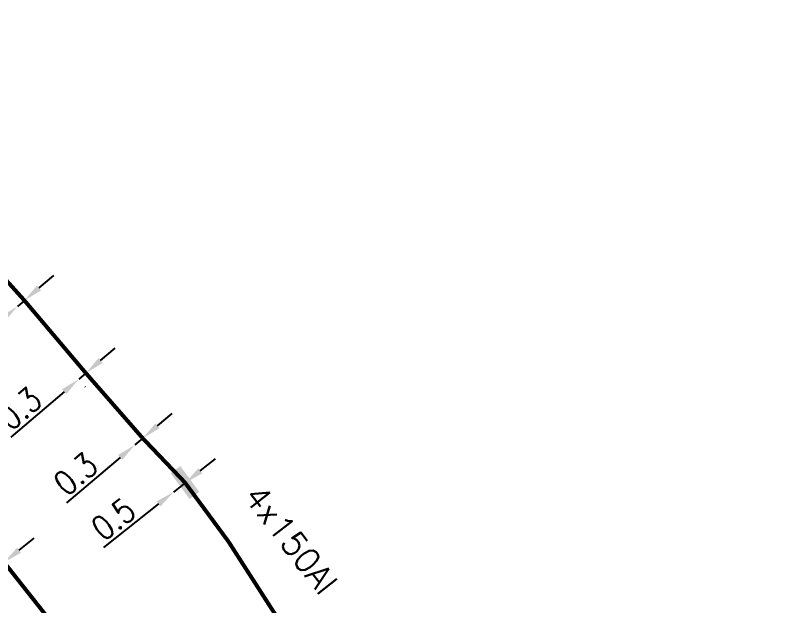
# Model space of a CAD drawing. Header units: millimetres. Extents: x 80000 to 81010, y 144000 to 145002.
# Drawn here: x 80175.08 to 80223.42, y 144895.87 to 144932.66 of the extents above; entities that cross this region are included whole.
import ezdxf
from ezdxf.enums import TextEntityAlignment as Align

# ---------------------------------------------------------------- set-up
doc = ezdxf.new("R2010")
doc.units = ezdxf.units.MM
doc.header["$PDMODE"] = 34
doc.linetypes.add('B_ST_AL', pattern=[2000, 1000, 1000])
doc.layers.get('0').update_dxf_attribs({"linetype": 'CONTINUOUS'})
doc.layers.get('Defpoints').update_dxf_attribs({"linetype": 'CONTINUOUS'})
doc.layers.add('B_100', color=3, linetype='CONTINUOUS')
doc.layers.add('B_300', color=7, linetype='CONTINUOUS')
doc.styles.add('M_ROMANS', font='ROMANS.shx', dxfattribs={"width": 0.75})
doc.styles.get("Standard").update_dxf_attribs({"font": 'romans.shx', "width": 0.85})
doc.dimstyles.get("Standard").update_dxf_attribs({"dimtxt": 1.5, "dimasz": 1.2, "dimexe": 0.625, "dimexo": 0.625, "dimgap": 0.25, "dimtad": 1, "dimdec": 1, "dimzin": 0, "dimdsep": 46, "dimtxsty": 'Standard', "dimcen": -0.5, "dimadec": 0, "dimazin": 0, "dimtfac": 1, "dimtdec": 1, "dimtmove": 0, "dimatfit": 3, "dimfxl": 0, "dimtolj": 1, "dimtzin": 0, "dimarcsym": 0})

# ---------------------------------------------------------------- blocks, each defined once
blk = doc.blocks.new('*D337')
at = {"layer": 'B_100', "color": 0, "linetype": 'Continuous', "lineweight": -2, "transparency": 16777216}
for p, q in [((80183.924, 144907.075), (80184.84, 144907.85)), ((80183.007, 144906.3), (80182.514, 144905.882)), ((80181.598, 144905.107), (80178.261, 144902.284))]:
    blk.add_line(p, q, dxfattribs=at)
at = {"layer": 'B_100', "color": 0, "linetype": 'Continuous', "transparency": 16777216}
for points in [[(80183.794, 144907.227), (80184.053, 144906.922), (80183.007, 144906.3)], [(80181.469, 144905.26), (80181.728, 144904.955), (80182.514, 144905.882)]]:
    blk.add_solid(points, dxfattribs=at)
at = {"layer": 'Defpoints', "color": 0, "linetype": 'Continuous', "transparency": 16777216}
for p in [(80183.007, 144906.3), (80182.514, 144905.882), (80182.514, 144905.882)]:
    blk.add_point(p, dxfattribs=at)
at = {"layer": 'B_100', "color": 0, "linetype": 'Continuous', "transparency": 16777216, "insert": (80178.826, 144904.071), "char_height": 1.5, "attachment_point": 5, "rotation": 40.2361}
blk.add_mtext('\\A1;0.3', dxfattribs=at)
blk = doc.blocks.new('*D338')
at = {"layer": 'B_100', "color": 0, "linetype": 'Continuous', "lineweight": -2, "transparency": 16777216}
for p, q in [((80186.591, 144904.267), (80187.532, 144905.012)), ((80185.65, 144903.522), (80184.926, 144902.948)), ((80186.025, 144903.049), (80186.038, 144903.032)), ((80183.985, 144902.203), (80180.559, 144899.489))]:
    blk.add_line(p, q, dxfattribs=at)
at = {"layer": 'B_100', "color": 0, "linetype": 'Continuous', "transparency": 16777216}
for points in [[(80186.467, 144904.424), (80186.715, 144904.11), (80185.65, 144903.522)], [(80183.861, 144902.36), (80184.11, 144902.046), (80184.926, 144902.948)]]:
    blk.add_solid(points, dxfattribs=at)
at = {"layer": 'Defpoints', "color": 0, "linetype": 'Continuous', "transparency": 16777216}
for p in [(80185.637, 144903.539), (80184.926, 144902.948), (80184.926, 144902.948)]:
    blk.add_point(p, dxfattribs=at)
at = {"layer": 'B_100', "color": 0, "linetype": 'Continuous', "transparency": 16777216, "insert": (80181.181, 144901.257), "char_height": 1.5, "attachment_point": 5, "rotation": 38.3828}
blk.add_mtext('\\A1;0.5', dxfattribs=at)
blk = doc.blocks.new('*D342')
at = {"layer": 'B_100', "color": 0, "linetype": 'Continuous', "lineweight": -2, "transparency": 16777216}
for p, q in [((80176.547, 144915.67), (80177.459, 144916.45)), ((80175.635, 144914.89), (80175.201, 144914.519)), ((80176.011, 144914.451), (80176.041, 144914.415)), ((80174.288, 144913.739), (80170.966, 144910.898))]:
    blk.add_line(p, q, dxfattribs=at)
at = {"layer": 'B_100', "color": 0, "linetype": 'Continuous', "transparency": 16777216}
for points in [[(80176.417, 144915.822), (80176.677, 144915.518), (80175.635, 144914.89)], [(80174.159, 144913.891), (80174.418, 144913.587), (80175.201, 144914.519)]]:
    blk.add_solid(points, dxfattribs=at)
at = {"layer": 'Defpoints', "color": 0, "linetype": 'Continuous', "transparency": 16777216}
for p in [(80175.605, 144914.926), (80175.201, 144914.519), (80175.201, 144914.519)]:
    blk.add_point(p, dxfattribs=at)
at = {"layer": 'B_100', "color": 0, "linetype": 'Continuous', "transparency": 16777216, "insert": (80171.521, 144912.689), "char_height": 1.5, "attachment_point": 5, "rotation": 40.533}
blk.add_mtext('\\A1;0.3', dxfattribs=at)
blk = doc.blocks.new('*D343')
at = {"layer": 'B_100', "color": 0, "linetype": 'Continuous', "lineweight": -2, "transparency": 16777216}
for p, q in [((80180.375, 144911.14), (80181.287, 144911.92)), ((80179.463, 144910.36), (80179.021, 144909.983)), ((80179.407, 144909.531), (80179.427, 144909.507)), ((80179.849, 144909.909), (80179.869, 144909.885)), ((80178.109, 144909.203), (80174.787, 144906.362))]:
    blk.add_line(p, q, dxfattribs=at)
at = {"layer": 'B_100', "color": 0, "linetype": 'Continuous', "transparency": 16777216}
for points in [[(80180.245, 144911.292), (80180.505, 144910.988), (80179.463, 144910.36)], [(80177.979, 144909.355), (80178.239, 144909.051), (80179.021, 144909.983)]]:
    blk.add_solid(points, dxfattribs=at)
at = {"layer": 'Defpoints', "color": 0, "linetype": 'Continuous', "transparency": 16777216}
for p in [(80179.001, 144910.006), (80179.021, 144909.983), (80179.443, 144910.384)]:
    blk.add_point(p, dxfattribs=at)
at = {"layer": 'B_100', "color": 0, "linetype": 'Continuous', "transparency": 16777216, "insert": (80175.342, 144908.152), "char_height": 1.5, "attachment_point": 5, "rotation": 40.533}
blk.add_mtext('\\A1;0.3', dxfattribs=at)
blk = doc.blocks.new('*D610')
at = {"layer": 'B_100', "color": 0, "linetype": 'Continuous', "lineweight": -2, "transparency": 16777216}
for p, q in [((80175.304, 144899.324), (80176.237, 144900.078)), ((80173.978, 144899.055), (80173.978, 144899.055)), ((80173.355, 144898.552), (80173.355, 144898.552)), ((80174.371, 144898.569), (80173.748, 144898.066)), ((80172.815, 144897.312), (80169.416, 144894.563))]:
    blk.add_line(p, q, dxfattribs=at)
at = {"layer": 'B_100', "color": 0, "linetype": 'Continuous', "transparency": 16777216}
for points in [[(80175.178, 144899.479), (80175.429, 144899.168), (80174.371, 144898.569)], [(80172.69, 144897.467), (80172.941, 144897.156), (80173.748, 144898.066)]]:
    blk.add_solid(points, dxfattribs=at)
at = {"layer": 'Defpoints', "color": 0, "linetype": 'Continuous', "transparency": 16777216}
for p in [(80174.371, 144898.569), (80173.748, 144898.066), (80173.748, 144898.066)]:
    blk.add_point(p, dxfattribs=at)
at = {"layer": 'B_100', "color": 0, "linetype": 'Continuous', "transparency": 16777216, "insert": (80170.021, 144896.338), "char_height": 1.5, "attachment_point": 5, "rotation": 38.961}
blk.add_mtext('\\A1;0.8', dxfattribs=at)
blk = doc.blocks.new('B_300_03')
at = {"color": 0, "linetype": 'Continuous'}
blk.add_solid([(-1, 0.75), (-1, 0), (1, 0.75), (1, 0)], dxfattribs=at)
at = {"color": 0, "linetype": 'Continuous', "style": 'M_ROMANS', "width": 0.75, "flags": 3}
for tag, p in [('DEF_LEG', (0, -4.25)), ('DEF_COUP', (0, -6.75)), ('DEF_TYPE', (0, -9.25))]:
    blk.add_attdef(tag, text='', height=1.2, dxfattribs=at).set_placement(p, align=Align.MIDDLE)

msp = doc.modelspace()

# ---------------------------------------------------------------- linework, layer by layer
at = {"layer": 'B_100', "linetype": 'B_ST_AL', "const_width": 0.25, "flags": 128}
for points in [[(80202.867, 144847.319), (80201.476, 144850.766), (80199.989, 144854.793), (80197.183, 144860.179), (80195.004, 144865.148), (80189.782, 144875.346), (80187.272, 144879.397), (80181.146, 144888.832), (80178.157, 144893.77), (80174.371, 144898.569), (80165.223, 144909.514), (80162.15, 144912.671), (80158.385, 144915.889), (80154.954, 144918.73), (80145.243, 144928.925), (80141.813, 144932.306, 0.368121), (80140.242, 144932.166)], [(80223.841, 144840.274), (80221.279, 144844.159), (80217.11, 144851.039), (80209.134, 144863.702), (80205.304, 144870.324), (80203.081, 144874.303), (80200.809, 144878.36), (80198.722, 144882.576), (80194.39, 144890.445), (80188.346, 144899.861), (80185.637, 144903.539), (80183.007, 144906.3), (80179.443, 144910.384), (80175.605, 144914.926), (80172.031, 144918.895), (80168.877, 144922.997), (80165.369, 144926.856, -0.198062), (80164.783, 144929.439, 0.157598), (80164.926, 144930.154, -0.066391), (80165.341, 144932.491, 0.101618), (80165.341, 144932.491)]]:
    msp.add_lwpolyline(points, format="xyb", dxfattribs=at)

# ---------------------------------------------------------------- block references
at = {"layer": 'B_300', "linetype": 'ByBlock', "rotation": 306.3699054699819}
msp.add_blockref('B_300_03', (80185.335, 144903.316), dxfattribs=at)

# ---------------------------------------------------------------- texts
at = {"layer": 'B_100', "linetype": 'Continuous'}
msp.add_text('4x150Al', height=1.5, rotation=307.8235, dxfattribs=at).set_placement((80192.247, 144899.989), align=Align.MIDDLE)

# ---------------------------------------------------------------- dimensions: what is measured, and where the dimension line sits
for base, p1, p2, angle, text, picture, middle in [((80175.201, 144914.519), (80175.605, 144914.926), (80175.201, 144914.519), 220.533, '0.3', '*D342', (80171.521, 144912.689)), ((80179.021, 144909.983), (80179.443, 144910.384), (80179.001, 144910.006), 220.533, '0.3', '*D343', (80175.342, 144908.152)), ((80182.514, 144905.882), (80183.007, 144906.3), (80182.514, 144905.882), 220.2361, '0.3', '*D337', (80178.826, 144904.071)), ((80184.926, 144902.948), (80185.637, 144903.539), (80184.926, 144902.948), 218.3828, '0.5', '*D338', (80181.181, 144901.257))]:
    dim = msp.add_linear_dim(base=base, p1=p1, p2=p2, angle=angle, text=text, dimstyle='Standard', dxfattribs=at)
    dim.commit()
    dim.dimension.update_dxf_attribs({"geometry": picture, "text_midpoint": middle})
dim = msp.add_aligned_dim(p1=(80174.371, 144898.569), p2=(80173.748, 144898.066), distance=0, dimstyle='Standard', dxfattribs=at)
dim.commit()
dim.dimension.update_dxf_attribs({"geometry": '*D610', "text_midpoint": (80170.021, 144896.338)})

doc.saveas('drawing.dxf')
